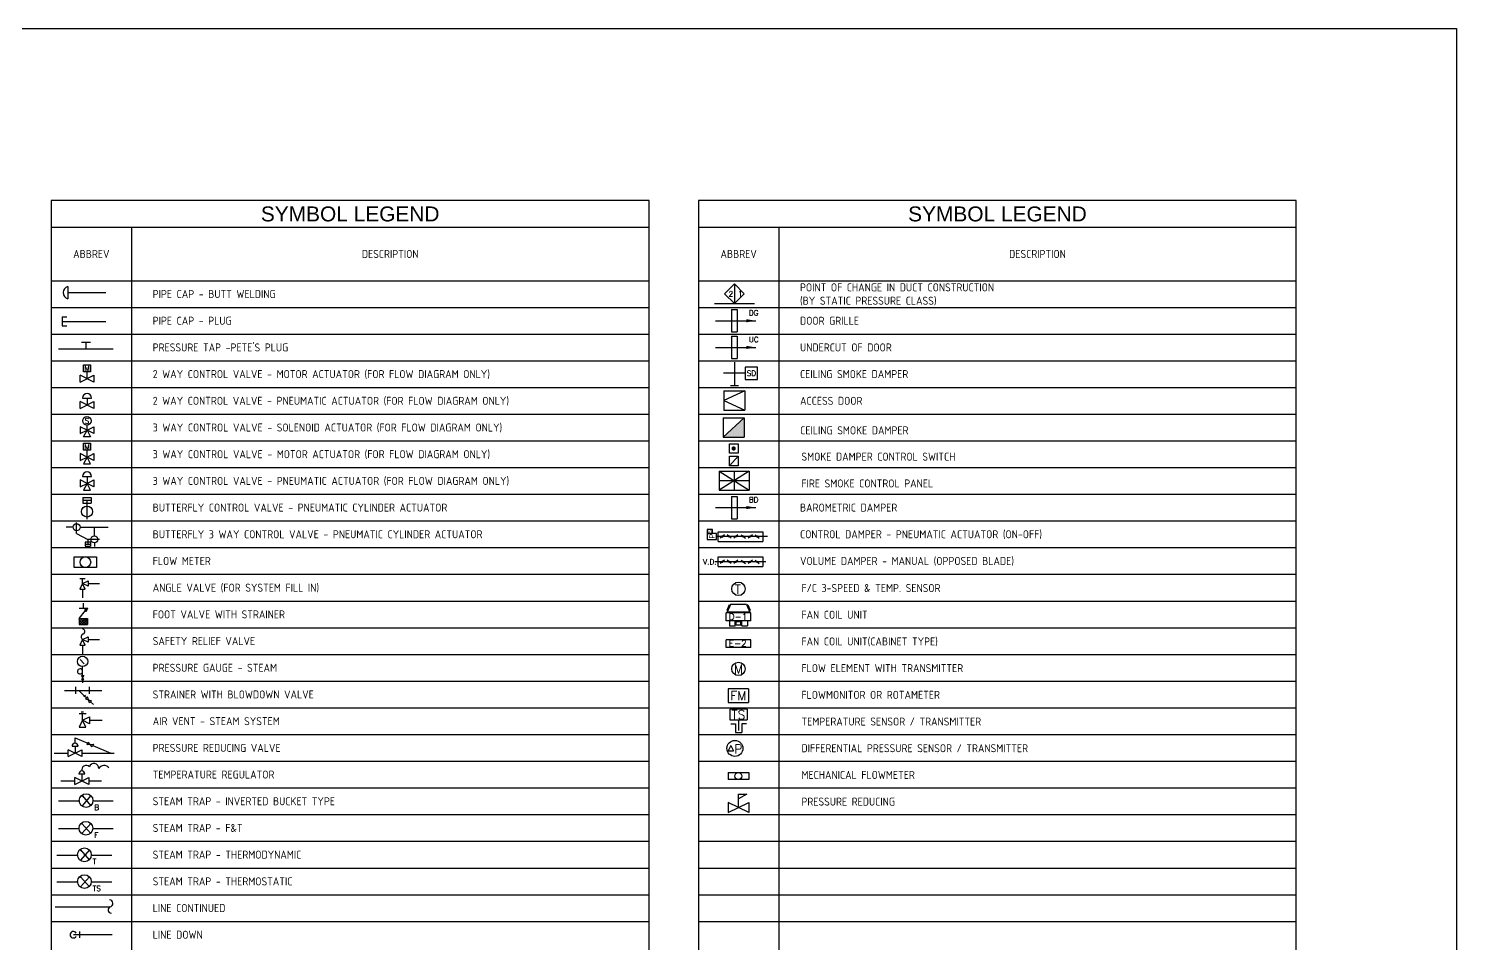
# Model space of a CAD drawing. Extents: x 41366 to 42076, y 84937 to 85507.
# Drawn here: x 41630.4 to 42076.3, y 85221.6 to 85507.1 of the extents above; entities that cross this region are included whole.
import ezdxf
from ezdxf.enums import TextEntityAlignment as Align

# ---------------------------------------------------------------- set-up
doc = ezdxf.new("R2010")
doc.units = 0
doc.header["$LTSCALE"] = 10
doc.linetypes.add('CENTER', pattern=[2, 1.25, -0.25, 0.25, -0.25])
doc.linetypes.add('EHIDDEN', pattern=[3, 2, -1])
for name, color, linetype in [('M-CDUCT-DAPR', 2, 'Continuous'), ('M-CDUCT-TEXT', 4, 'Continuous'), ('M-DETL-EQ', 6, 'Continuous'), ('M-DETL-TEXT', 3, 'Continuous'), ('M-FM-LINE2', 2, 'Continuous'), ('M-FM-LINE3', 3, 'Continuous'), ('M-FM-LINE5', 5, 'Continuous')]:
    doc.layers.add(name, color=color, linetype=linetype)
doc.styles.add('AA-TXT', font='isocp.shx', dxfattribs={"bigfont": 'chineset.shx'})
doc.styles.add('DD-TXT', font='arial.ttf')
doc.styles.add('ROMAND', font='romand', dxfattribs={"height": 5})
doc.styles.add('ROMANS', font='simplex.shx', dxfattribs={"width": 0.8})
doc.styles.add('STDTEXT', font='simplex.shx', dxfattribs={"width": 0.8, "bigfont": 'chineset.shx'})

# ---------------------------------------------------------------- blocks, each defined once
blk = doc.blocks.new('MA20D1')
at = {"linetype": 'ByBlock'}
for p, q in [((-0.5, -0.25), (-0.5, 0.25)), ((-0.5, -0.25), (0.5, 0.25)), ((0.5, -0.25), (-0.5, 0.25)), ((0.5, 0.25), (0.5, -0.25))]:
    blk.add_line(p, q, dxfattribs=at)
blk = doc.blocks.new('TRI', base_point=(3.875, 1.8125))
for p, q in [((3.875, 1.8125), (4, 1.875)), ((4, 1.875), (4, 1.75)), ((4, 1.75), (3.875, 1.8125))]:
    blk.add_line(p, q)
blk = doc.blocks.new('MB22D1')
at = {"linetype": 'ByBlock'}
for p, q in [((-0.25, 0.5), (0.25, 0.5)), ((0, 0), (-0.25, 0.5)), ((0.25, 0.5), (0, 0)), ((0, 0), (-0.25, -0.5)), ((-0.25, -0.5), (0.25, -0.5)), ((0.25, -0.5), (0, 0))]:
    blk.add_line(p, q, dxfattribs=at)
at = {"linetype": 'ByBlock', "xscale": -4, "yscale": 4, "zscale": 4, "rotation": 180}
blk.add_blockref('TRI', (0, 0), dxfattribs=at)
blk = doc.blocks.new('MB20D1')
at = {"linetype": 'ByBlock'}
for p, q in [((0, 0), (0.18, 0.53)), ((0.53, 0.18), (0, 0)), ((0.53, -0.18), (0, 0)), ((0, 0), (0.18, -0.53)), ((0.18, 0.53), (0.53, 0.18)), ((0.18, -0.53), (0.53, -0.18))]:
    blk.add_line(p, q, dxfattribs=at)
blk = doc.blocks.new('*X17')
at = {"color": 0}
for p, q in [((608.62, 597.78), (608.45, 597.94)), ((608.46, 597.9), (608.61, 598.06)), ((608.87, 597.57), (608.48, 597.96)), ((608.49, 597.88), (608.81, 598.2)), ((608.95, 597.55), (608.51, 597.99)), ((608.52, 597.86), (609, 598.34)), ((608.97, 597.58), (608.54, 598.01)), ((608.55, 597.83), (609.2, 598.49)), ((608.58, 597.81), (609.4, 598.63)), ((608.99, 597.62), (608.58, 598.03)), ((608.61, 597.79), (609.38, 598.56)), ((609, 597.66), (608.61, 598.05)), ((608.63, 597.76), (609.35, 598.47)), ((609.02, 597.7), (608.64, 598.08)), ((608.66, 597.74), (609.31, 598.38)), ((609.03, 597.73), (608.67, 598.1)), ((608.69, 597.72), (609.27, 598.29)), ((609.05, 597.77), (608.7, 598.12)), ((608.72, 597.69), (609.23, 598.2)), ((609.06, 597.81), (608.73, 598.14)), ((608.75, 597.67), (609.19, 598.11)), ((609.08, 597.84), (608.76, 598.17)), ((608.78, 597.65), (609.15, 598.02)), ((609.1, 597.88), (608.79, 598.19)), ((608.81, 597.62), (609.11, 597.92)), ((609.11, 597.92), (608.82, 598.21)), ((608.84, 597.6), (609.08, 597.83)), ((609.13, 597.96), (608.85, 598.23)), ((608.87, 597.58), (609.04, 597.74)), ((609.14, 597.99), (608.88, 598.26)), ((608.9, 597.55), (609, 597.65)), ((609.16, 598.03), (608.91, 598.28)), ((608.93, 597.53), (608.96, 597.56)), ((609.17, 598.07), (608.94, 598.3)), ((609.19, 598.11), (608.97, 598.32)), ((609.21, 598.14), (609, 598.34)), ((609.22, 598.18), (609.04, 598.37)), ((609.24, 598.22), (609.07, 598.39)), ((609.25, 598.26), (609.1, 598.41)), ((609.27, 598.29), (609.13, 598.43)), ((609.28, 598.33), (609.16, 598.46)), ((609.3, 598.37), (609.19, 598.48)), ((609.32, 598.4), (609.22, 598.5)), ((609.33, 598.44), (609.25, 598.52)), ((609.35, 598.48), (609.28, 598.55)), ((609.36, 598.52), (609.31, 598.57)), ((609.38, 598.55), (609.34, 598.59)), ((609.39, 598.59), (609.37, 598.61)), ((609.41, 598.63), (609.4, 598.64))]:
    blk.add_line(p, q, dxfattribs=at)
blk = doc.blocks.new('*X16')
at = {"color": 0}
for p, q in [((606.3, 593.93), (607.7, 595.33)), ((606.3, 594.81), (606.82, 595.33)), ((608.02, 593.18), (606.3, 594.89)), ((607.14, 593.18), (606.3, 594.01)), ((606.44, 593.18), (608.58, 595.33)), ((608.9, 593.18), (606.76, 595.33)), ((607.32, 593.18), (609.42, 595.28)), ((609.42, 593.55), (607.64, 595.33)), ((608.2, 593.18), (609.42, 594.39)), ((609.42, 594.43), (608.52, 595.33)), ((609.42, 595.32), (609.41, 595.33)), ((609.09, 593.18), (609.42, 593.51))]:
    blk.add_line(p, q, dxfattribs=at)
blk = doc.blocks.new('MC23DA')
at = {"linetype": 'ByBlock'}
for p, q in [((-0.5, 0.25), (-0.5, -0.25)), ((-0.5, 0.25), (-0.5, 0)), ((-0.5, 0), (-0.5, -0.25)), ((-0.5, 0), (0.5, 0)), ((-0.25, 0), (0.17, -0.42)), ((0.5, 0.25), (0.5, -0.25)), ((0.5, 0.25), (0.5, -0.25)), ((0.11, -0.48), (0.23, -0.36))]:
    blk.add_line(p, q, dxfattribs=at)
blk = doc.blocks.new('STDAUTO')
for p, q in [((-0.22, 0.51), (0.22, 0.51)), ((0, 0.51), (0, 0))]:
    blk.add_line(p, q)
blk.add_arc((0, 0.51), 0.22, 0, 180)

msp = doc.modelspace()

# ---------------------------------------------------------------- linework, layer by layer
at = {"layer": 'DEFPOINTS', "color": 1}
msp.add_lwpolyline([(41365.57, 85507.15), (42076.35, 85507.15), (42076.35, 84936.69), (41365.57, 84936.69)], close=True, dxfattribs=at)
at = {"layer": 'M-CDUCT-DAPR'}
for p, q in [((41861.17, 85348.59), (41845.22, 85348.59)), ((41847.76, 85349.08), (41846.4, 85348.09)), ((41849.86, 85348.04), (41848.57, 85349.13)), ((41851.95, 85349.13), (41850.66, 85348.04)), ((41852.97, 85349.13), (41854.26, 85348.04)), ((41856.45, 85349.13), (41855.16, 85348.04)), ((41857.3, 85349.13), (41858.59, 85348.04)), ((41860.71, 85340.7), (41844.77, 85340.7)), ((41847.76, 85341.19), (41846.4, 85340.2)), ((41849.86, 85340.15), (41848.57, 85341.24)), ((41851.95, 85341.24), (41850.66, 85340.15)), ((41852.97, 85341.24), (41854.26, 85340.15)), ((41856.45, 85341.24), (41855.16, 85340.15)), ((41857.3, 85341.24), (41858.59, 85340.15))]:
    msp.add_line(p, q, dxfattribs=at)
for points in [[(41844.02, 85349.56), (41844.02, 85350.82), (41842.34, 85350.82), (41842.34, 85349.56)], [(41845.22, 85347.61), (41845.22, 85349.56), (41842.34, 85349.56), (41842.34, 85347.61)]]:
    msp.add_lwpolyline(points, close=True, dxfattribs=at)
for centre, start, end in [((41847.08, 85348.59), 90, 270), ((41847.08, 85348.59), 270, 90), ((41849.22, 85348.59), 90, 270), ((41849.22, 85348.59), 270, 90), ((41851.3, 85348.59), 90, 270), ((41851.3, 85348.59), 270, 90), ((41853.61, 85348.59), 90, 270), ((41853.61, 85348.59), 270, 90), ((41855.8, 85348.59), 90, 270), ((41855.8, 85348.59), 270, 90), ((41857.94, 85348.59), 90, 270), ((41857.94, 85348.59), 270, 90), ((41847.08, 85340.7), 90, 270), ((41847.08, 85340.7), 270, 90), ((41849.22, 85340.7), 90, 270), ((41849.22, 85340.7), 270, 90), ((41851.3, 85340.7), 90, 270), ((41851.3, 85340.7), 270, 90), ((41853.61, 85340.7), 90, 270), ((41853.61, 85340.7), 270, 90), ((41855.8, 85340.7), 90, 270), ((41855.8, 85340.7), 270, 90), ((41857.94, 85340.7), 90, 270), ((41857.94, 85340.7), 270, 90)]:
    msp.add_arc(centre, 0.161, start, end, dxfattribs=at)
at = {"layer": 'M-FM-LINE2'}
for p, q in [((41637.5, 85420.12), (41824.17, 85420.12)), ((41839.67, 85420.12), (42026.34, 85420.12)), ((41637.5, 85411.79), (41824.17, 85411.79)), ((41839.67, 85411.79), (42026.34, 85411.79)), ((41637.5, 85403.45), (41824.17, 85403.45)), ((41839.67, 85403.45), (42026.34, 85403.45)), ((41637.5, 85395.12), (41824.17, 85395.12)), ((41839.67, 85395.12), (42026.34, 85395.12)), ((41637.5, 85386.79), (41824.17, 85386.79)), ((41839.67, 85386.79), (42026.34, 85386.79)), ((41637.5, 85378.45), (41824.17, 85378.45)), ((41839.67, 85378.45), (42026.34, 85378.45)), ((41637.5, 85370.12), (41824.17, 85370.12)), ((41839.67, 85370.12), (42026.34, 85370.12)), ((41637.5, 85361.79), (41824.17, 85361.79)), ((41839.67, 85361.79), (42026.34, 85361.79)), ((41637.5, 85353.45), (41824.17, 85353.45)), ((41839.67, 85353.45), (42026.34, 85353.45)), ((41637.5, 85345.12), (41824.17, 85345.12)), ((41839.67, 85345.12), (42026.34, 85345.12)), ((41637.5, 85336.79), (41824.17, 85336.79)), ((41839.67, 85336.79), (42026.34, 85336.79)), ((41637.5, 85328.45), (41824.17, 85328.45)), ((41839.67, 85328.45), (42026.34, 85328.45)), ((41637.5, 85320.12), (41824.17, 85320.12)), ((41839.67, 85320.12), (42026.34, 85320.12)), ((41637.5, 85311.79), (41824.17, 85311.79)), ((41839.67, 85311.79), (42026.34, 85311.79)), ((41637.5, 85303.45), (41824.17, 85303.45)), ((41839.67, 85303.45), (42026.34, 85303.45)), ((41637.5, 85295.12), (41824.17, 85295.12)), ((41839.67, 85295.12), (42026.34, 85295.12)), ((41637.5, 85286.79), (41824.17, 85286.79)), ((41839.67, 85286.79), (42026.34, 85286.79)), ((41637.5, 85278.45), (41824.17, 85278.45)), ((41839.67, 85278.45), (42026.34, 85278.45)), ((41637.5, 85270.12), (41824.17, 85270.12)), ((41839.67, 85270.12), (42026.34, 85270.12)), ((41637.5, 85261.79), (41824.17, 85261.79)), ((41839.67, 85261.79), (42026.34, 85261.79)), ((41637.5, 85253.45), (41824.17, 85253.45)), ((41839.67, 85253.45), (42026.34, 85253.45)), ((41637.5, 85245.12), (41824.17, 85245.12)), ((41839.67, 85245.12), (42026.34, 85245.12)), ((41637.5, 85236.79), (41824.17, 85236.79)), ((41839.67, 85236.79), (42026.34, 85236.79)), ((41637.5, 85228.45), (41824.17, 85228.45)), ((41839.67, 85228.45), (42026.34, 85228.45))]:
    msp.add_line(p, q, dxfattribs=at)
at = {"layer": 'M-FM-LINE3'}
for p, q in [((41642.68, 85426.64), (41642.68, 85422.81)), ((41850.84, 85427.44), (41850.84, 85421.35)), ((41642.68, 85424.72), (41654.5, 85424.72)), ((41844.59, 85421.35), (41857.09, 85421.35)), ((41849.95, 85419.43), (41851.73, 85419.43)), ((41849.95, 85419.43), (41849.95, 85412.47)), ((41851.73, 85419.43), (41851.73, 85412.47)), ((41640.92, 85417.18), (41642.34, 85417.18)), ((41640.92, 85417.18), (41640.92, 85414.32)), ((41640.92, 85415.7), (41654.5, 85415.7)), ((41640.92, 85414.32), (41642.34, 85414.32)), ((41844.98, 85415.95), (41857.53, 85415.95)), ((41646.93, 85409.24), (41649.73, 85409.24)), ((41648.33, 85409.24), (41648.33, 85407.15)), ((41849.95, 85412.47), (41851.73, 85412.47)), ((41849.95, 85411.1), (41851.73, 85411.1)), ((41849.95, 85411.1), (41849.95, 85404.14)), ((41851.73, 85411.1), (41851.73, 85404.14)), ((41639.72, 85407.15), (41656.83, 85407.15)), ((41844.98, 85407.62), (41857.53, 85407.62)), ((41647.6, 85402.17), (41649.75, 85402.17)), ((41647.6, 85400.03), (41647.6, 85402.17)), ((41649.75, 85400.03), (41647.6, 85400.03)), ((41648.67, 85397.89), (41648.67, 85400.03)), ((41649.75, 85402.17), (41649.75, 85400.03)), ((41849.95, 85404.14), (41851.73, 85404.14)), ((41850.84, 85403), (41850.84, 85395.7)), ((41849.58, 85395.7), (41852.11, 85395.7)), ((41647.27, 85391.81), (41650.08, 85391.81)), ((41648.67, 85391.81), (41648.67, 85389.64)), ((41847.58, 85394.03), (41847.58, 85388.03)), ((41847.58, 85394.03), (41854.1, 85394.03)), ((41854.1, 85394.03), (41847.58, 85391.03)), ((41847.58, 85391.03), (41854.1, 85388.03)), ((41854.1, 85394.03), (41854.1, 85388.03)), ((41847.58, 85388.03), (41854.1, 85388.03)), ((41646.53, 85382.88), (41646.53, 85380.74)), ((41648.67, 85381.81), (41646.53, 85382.88)), ((41648.67, 85381.81), (41648.67, 85383.41)), ((41648.67, 85381.81), (41650.82, 85382.88)), ((41650.82, 85382.88), (41650.82, 85380.74)), ((41853.91, 85385.64), (41847.38, 85379.64)), ((41853.91, 85385.64), (41853.91, 85379.64)), ((41646.53, 85380.74), (41648.67, 85381.81)), ((41647.6, 85379.67), (41648.67, 85381.81)), ((41649.75, 85379.67), (41647.6, 85379.67)), ((41647.6, 85375.54), (41647.6, 85377.69)), ((41647.6, 85377.69), (41649.75, 85377.69)), ((41650.82, 85380.74), (41648.67, 85381.81)), ((41648.67, 85381.81), (41649.75, 85379.67)), ((41649.75, 85377.69), (41649.75, 85375.54)), ((41847.38, 85379.64), (41853.91, 85379.64)), ((41649.75, 85375.54), (41647.6, 85375.54)), ((41648.67, 85373.4), (41648.67, 85375.54)), ((41851.97, 85373.63), (41849.26, 85370.68)), ((41855.41, 85369.02), (41855.41, 85363.03)), ((41647.27, 85367.33), (41650.08, 85367.33)), ((41648.67, 85367.33), (41648.67, 85365.17)), ((41647.38, 85360.82), (41647.38, 85359.03)), ((41647.38, 85360.82), (41649.97, 85360.82)), ((41647.38, 85359.96), (41649.97, 85359.96)), ((41648.67, 85359.03), (41648.67, 85359.96)), ((41649.97, 85360.82), (41649.97, 85359.03)), ((41846.08, 85363.03), (41855.41, 85363.03)), ((41849.95, 85361.1), (41851.73, 85361.1)), ((41849.95, 85361.1), (41849.95, 85354.14)), ((41851.73, 85361.1), (41851.73, 85354.14)), ((41647.38, 85359.03), (41649.97, 85359.03)), ((41648.67, 85353.96), (41648.67, 85359.03)), ((41844.98, 85357.62), (41857.53, 85357.62)), ((41644.31, 85351.5), (41642.14, 85351.5)), ((41645.39, 85349.55), (41645.39, 85352.96)), ((41646.48, 85351.5), (41655.24, 85351.5)), ((41650.97, 85348.77), (41650.97, 85351.5)), ((41849.95, 85354.14), (41851.73, 85354.14)), ((41645.39, 85349.55), (41648.93, 85347.69)), ((41648.03, 85346.84), (41648.03, 85345.62)), ((41649.76, 85346.84), (41648.03, 85346.84)), ((41652.5, 85347.69), (41648.93, 85347.69)), ((41648.93, 85347.69), (41648.93, 85346.84)), ((41648.93, 85346.84), (41648.93, 85346.23)), ((41649.76, 85346.84), (41649.76, 85345.62)), ((41650.97, 85346.6), (41650.97, 85345.44)), ((41845.72, 85347.08), (41845.72, 85350.09)), ((41845.72, 85350.09), (41859.7, 85350.09)), ((41845.72, 85347.08), (41859.7, 85347.08)), ((41859.7, 85350.09), (41859.7, 85347.08)), ((41648.03, 85346.23), (41649.76, 85346.23)), ((41648.03, 85345.62), (41649.76, 85345.62)), ((41845.72, 85339.19), (41845.72, 85342.21)), ((41845.72, 85342.21), (41859.7, 85342.21)), ((41859.7, 85342.21), (41859.7, 85339.19)), ((41845.72, 85339.19), (41859.7, 85339.19)), ((41646.37, 85335.5), (41648.11, 85335.5)), ((41647.27, 85333.91), (41647.27, 85335.5)), ((41648.98, 85333.91), (41652.5, 85333.91)), ((41647.27, 85332.19), (41647.27, 85329.48)), ((41646.23, 85326.24), (41648.83, 85326.24)), ((41646.23, 85322.96), (41648.22, 85325.47)), ((41647.53, 85326.24), (41647.53, 85327.83)), ((41648.83, 85326.24), (41648.01, 85325.64)), ((41648.01, 85325.64), (41648.43, 85325.3)), ((41648.83, 85326.24), (41648.43, 85325.3)), ((41848.25, 85322.23), (41848.25, 85324.72)), ((41855.97, 85324.72), (41848.25, 85324.72)), ((41849.18, 85327.23), (41848.45, 85325.55)), ((41848.45, 85325.55), (41848.77, 85325.41)), ((41849.64, 85327.35), (41848.59, 85324.99)), ((41848.59, 85324.72), (41848.59, 85325)), ((41855.63, 85325), (41848.59, 85325)), ((41849.18, 85327.23), (41849.52, 85327.08)), ((41854.57, 85327.35), (41849.64, 85327.35)), ((41854.57, 85327.35), (41855.63, 85325)), ((41855.03, 85327.24), (41854.69, 85327.08)), ((41855.03, 85327.24), (41855.76, 85325.56)), ((41855.76, 85325.56), (41855.44, 85325.41)), ((41855.63, 85324.72), (41855.63, 85325)), ((41855.97, 85322.23), (41855.97, 85324.72)), ((41646.23, 85322.96), (41648.83, 85322.96)), ((41646.23, 85322.96), (41646.23, 85321.17)), ((41646.23, 85321.17), (41648.83, 85321.17)), ((41648.83, 85322.96), (41648.83, 85321.17)), ((41855.97, 85322.23), (41848.25, 85322.23)), ((41849.34, 85322.23), (41849.34, 85320.66)), ((41851.03, 85320.66), (41849.34, 85320.66)), ((41851.03, 85320.66), (41851.03, 85322.23)), ((41851.41, 85320.97), (41851.41, 85322.03)), ((41851.41, 85322.03), (41852.81, 85322.03)), ((41852.81, 85320.97), (41851.41, 85320.97)), ((41852.81, 85320.97), (41852.81, 85322.03)), ((41853.19, 85320.67), (41853.19, 85322.23)), ((41853.19, 85320.67), (41854.89, 85320.67)), ((41854.89, 85322.23), (41854.89, 85320.67)), ((41648.98, 85316.44), (41652.5, 85316.44)), ((41848.25, 85313.9), (41848.25, 85316.39)), ((41855.97, 85316.39), (41848.25, 85316.39)), ((41855.97, 85313.9), (41855.97, 85316.39)), ((41647.27, 85314.73), (41647.27, 85312.01)), ((41855.97, 85313.9), (41848.25, 85313.9)), ((41646.54, 85310.24), (41647.77, 85308.86)), ((41647.26, 85306.44), (41647.26, 85307.98)), ((41647.27, 85305.25), (41647.27, 85306.03)), ((41647.27, 85303.88), (41647.27, 85302.96)), ((41641.65, 85300.57), (41645.04, 85300.57)), ((41647.92, 85298.77), (41648.52, 85298.19)), ((41649.33, 85300.57), (41653.33, 85300.57)), ((41848.94, 85301.03), (41848.94, 85296.83)), ((41855.26, 85301.03), (41848.94, 85301.03)), ((41855.26, 85301.03), (41855.26, 85296.83)), ((41646.15, 85293.31), (41648.37, 85293.31)), ((41646.82, 85293.85), (41647.55, 85293.85)), ((41647.26, 85291.23), (41647.26, 85293.31)), ((41649.76, 85297), (41650.65, 85296.13)), ((41848.94, 85296.83), (41855.26, 85296.83)), ((41854.83, 85294.66), (41849.46, 85294.66)), ((41849.46, 85294.66), (41849.46, 85291.32)), ((41854.83, 85294.66), (41854.83, 85291.32)), ((41649.4, 85291.23), (41653.43, 85291.23)), ((41849.46, 85291.32), (41854.83, 85291.32)), ((41849.7, 85290.1), (41851.16, 85290.1)), ((41851.16, 85290.1), (41851.16, 85287.45)), ((41852.14, 85291.32), (41852.14, 85288.05)), ((41853.13, 85290.1), (41853.13, 85287.45)), ((41854.59, 85290.1), (41853.13, 85290.1)), ((41644.92, 85284.07), (41644.92, 85285.76)), ((41644.92, 85285.76), (41648.88, 85284.05)), ((41851.16, 85287.45), (41853.13, 85287.45)), ((41638.43, 85280.96), (41642.78, 85280.96)), ((41647.07, 85280.96), (41657.09, 85280.96)), ((41650.46, 85283.37), (41656.04, 85280.96)), ((41849.75, 85283.41), (41848.92, 85281.66)), ((41848.92, 85281.66), (41850.58, 85281.66)), ((41849.75, 85283.41), (41850.58, 85281.66)), ((41640.48, 85272.29), (41644.89, 85272.29)), ((41649.18, 85272.29), (41653.17, 85272.29)), ((41848.89, 85274.92), (41855.32, 85274.92)), ((41848.89, 85274.92), (41848.89, 85272.74)), ((41855.32, 85272.74), (41848.89, 85272.74)), ((41855.32, 85274.92), (41855.32, 85272.74)), ((41639.72, 85266.11), (41646.37, 85266.11)), ((41647.31, 85267.41), (41647.01, 85267.84)), ((41647.13, 85267.7), (41649.89, 85264.52)), ((41649.89, 85267.7), (41647.13, 85264.52)), ((41650.65, 85266.11), (41656.83, 85266.11)), ((41854.76, 85268.2), (41852.1, 85266.7)), ((41852.1, 85268.2), (41854.76, 85268.2)), ((41852.1, 85264.01), (41852.1, 85268.2)), ((41852.1, 85264.01), (41848.89, 85265.61)), ((41848.89, 85265.61), (41848.89, 85262.4)), ((41848.89, 85262.4), (41852.1, 85264.01)), ((41852.1, 85264.01), (41855.32, 85265.61)), ((41855.32, 85262.4), (41852.1, 85264.01)), ((41855.32, 85265.61), (41855.32, 85262.4)), ((41639.72, 85257.47), (41646.31, 85257.47)), ((41647.25, 85258.77), (41646.95, 85259.2)), ((41647.07, 85259.06), (41649.83, 85255.89)), ((41649.83, 85259.06), (41647.07, 85255.89)), ((41650.6, 85257.47), (41656.83, 85257.47)), ((41639.26, 85249.17), (41645.85, 85249.17)), ((41646.79, 85250.46), (41646.49, 85250.9)), ((41646.61, 85250.75), (41649.38, 85247.58)), ((41649.38, 85250.75), (41646.61, 85247.58)), ((41650.14, 85249.17), (41656.37, 85249.17)), ((41639.26, 85240.82), (41645.85, 85240.82)), ((41646.79, 85242.12), (41646.49, 85242.55)), ((41649.38, 85242.41), (41646.61, 85239.24)), ((41646.61, 85242.41), (41649.38, 85239.24)), ((41650.14, 85240.82), (41656.37, 85240.82)), ((41638.74, 85232.97), (41655.85, 85232.97)), ((41656.53, 85224.29), (41644.38, 85224.29)), ((41646.44, 85223.29), (41646.44, 85225.29))]:
    msp.add_line(p, q, dxfattribs=at)
at = {"layer": 'M-FM-LINE3', "linetype": 'CENTER', "ltscale": 4}
msp.add_line((41854.24, 85399.55), (41847.45, 85399.55), dxfattribs=at)
at = {"layer": 'M-FM-LINE3', "linetype": 'EHIDDEN'}
for p, q in [((41847.38, 85385.64), (41847.38, 85379.64)), ((41847.38, 85385.64), (41853.91, 85385.64)), ((41846.08, 85369.02), (41846.08, 85363.03)), ((41846.08, 85369.02), (41855.41, 85363.03)), ((41855.41, 85369.02), (41846.08, 85363.03)), ((41846.08, 85369.02), (41855.41, 85369.02)), ((41850.75, 85369.02), (41850.75, 85363.03)), ((41855.41, 85366.02), (41846.08, 85366.02))]:
    msp.add_line(p, q, dxfattribs=at)
at = {"layer": 'M-FM-LINE3'}
for points in [[(41850.84, 85427.44), (41847.79, 85424.39), (41850.84, 85421.35), (41853.89, 85424.39)], [(41854.24, 85401.46), (41854.24, 85397.64), (41858.06, 85397.64), (41858.06, 85401.46)], [(41849.26, 85377.53), (41851.97, 85377.53), (41851.97, 85374.59), (41849.26, 85374.59)], [(41849.26, 85373.63), (41851.97, 85373.63), (41851.97, 85370.68), (41849.26, 85370.68)], [(41644.63, 85342.24), (41651.64, 85342.24), (41651.64, 85338.91), (41644.63, 85338.91)]]:
    msp.add_lwpolyline(points, close=True, dxfattribs=at)
at = {"layer": 'M-FM-LINE3', "const_width": 0.667}
msp.add_lwpolyline([(41850.28, 85376.06, 1), (41850.95, 85376.06, 1)], format="xyb", close=True, dxfattribs=at)
at = {"layer": 'M-FM-LINE3'}
for centre, radius in [((41648.63, 85384.71), 1.31), ((41648.67, 85356.39), 1.72), ((41645.39, 85351.5), 1.09), ((41650.97, 85347.69), 1.09), ((41648.14, 85340.57), 1.66), ((41852.1, 85332.27), 2.1), ((41647.26, 85309.61), 1.63), ((41852.1, 85307.27), 2.1), ((41851, 85282.46), 2.49), ((41852.1, 85273.83), 1.09), ((41648.37, 85266.18), 2.14), ((41648.31, 85257.54), 2.14), ((41647.86, 85249.23), 2.14), ((41647.86, 85240.89), 2.14)]:
    msp.add_circle(centre, radius, dxfattribs=at)
for centre, radius, start, end in [((41643.14, 85424.72), 1.97, 103.6467, 256.3533), ((41648.68, 85391.81), 1.41, 0, 180), ((41648.68, 85367.33), 1.41, 0, 180), ((41647.1, 85318.91), 0.882, 301.5574, 86.7225), ((41647.73, 85317.25), 0.929, 100.1722, 240.284), ((41646.47, 85306.49), 0.8, 27.371, 4.3606), ((41648.4, 85275.73), 1.41, 45.7691, 193.6632), ((41650.83, 85276.2), 1.54, 358.8161, 159.3491), ((41654, 85275.27), 1.86, 36.0367, 150.9539), ((41655.62, 85234.06), 1.11, 281.8707, 87.8577), ((41656.21, 85232.04), 0.996, 111.05, 271.055), ((41644.38, 85224.29), 1, 30, 330)]:
    msp.add_arc(centre, radius, start, end, dxfattribs=at)
msp.add_point((41648.67, 85373.4), dxfattribs=at)
for points in [[(41854.53, 85416.45), (41854.53, 85415.45), (41857.53, 85415.95)], [(41854.53, 85408.12), (41854.53, 85407.12), (41857.53, 85407.62)], [(41853.91, 85385.64), (41847.38, 85379.64), (41853.91, 85379.64)], [(41854.53, 85358.12), (41854.53, 85357.12), (41857.53, 85357.62)]]:
    msp.add_solid(points, dxfattribs=at)
at = {"layer": 'M-FM-LINE5'}
for p, q in [((41637.5, 85453.45), (41637.5, 84995.12)), ((41824.17, 85453.45), (41637.5, 85453.45)), ((41824.17, 84995.12), (41824.17, 85453.45)), ((42026.34, 85453.45), (41839.67, 85453.45)), ((41839.67, 85453.45), (41839.67, 84995.12)), ((42026.34, 84995.12), (42026.34, 85453.45)), ((41637.5, 85445.12), (41824.17, 85445.12)), ((41662.5, 85445.12), (41662.5, 84995.12)), ((41839.67, 85445.12), (42026.34, 85445.12)), ((41864.67, 85445.12), (41864.67, 84995.12)), ((41637.5, 85428.45), (41824.17, 85428.45)), ((41839.67, 85428.45), (42026.34, 85428.45))]:
    msp.add_line(p, q, dxfattribs=at)

# ---------------------------------------------------------------- block references
at = {"layer": 'M-FM-LINE3'}
for name, p, xscale, yscale, zscale in [('MA20D1', (41648.67, 85397.89), 4.286249999999995, 4.286249999999995, 4.286249999999995), ('MA20D1', (41648.67, 85389.64), 4.286249999999995, 4.286249999999995, 4.286249999999995), ('*X17', (41140.98, 84827.37), 0.8333333333333712, 0.8333333333333712, 0.8333333333333712), ('MC23DA', (41647.19, 85300.57), 4.286249999999995, 4.286249999999995, 4.286249999999995), ('STDAUTO', (41644.93, 85280.96), 4.286249999999995, 4.286249999999995, 4.286249999999995), ('MA20D1', (41644.93, 85280.96), 4.286249999999995, 4.286249999999995, 4.286249999999995), ('STDAUTO', (41647.03, 85272.29), 4.286249999999995, 4.286249999999995, 4.286249999999995), ('MA20D1', (41647.03, 85272.29), 4.286249999999995, 4.286249999999995, 4.286249999999995)]:
    msp.add_blockref(name, p, dxfattribs=dict(at, xscale=xscale, yscale=yscale, zscale=zscale))
for name, p, xscale, yscale, zscale, rotation in [('MB22D1', (41648.67, 85373.4), 4.286249999999999, 4.286249999999999, 4.286249999999999, 270.0000022945451), ('MB22D1', (41648.67, 85365.17), 4.286249999999999, 4.286249999999999, 4.286249999999999, 270.0000022945451), ('MB20D1', (41647.27, 85333.91), 3.429000000000032, 3.429000000000032, 3.429000000000032, 315), ('MB20D1', (41647.27, 85316.44), 3.429000000000032, 3.429000000000032, 3.429000000000032, 315), ('MA20D1', (41647.27, 85304.56), 1.371599999999947, 1.371599999999947, 1.371599999999947, 90.00000382424092), ('MA20D1', (41649.14, 85297.6), 1.714499999999946, 1.714499999999946, 1.714499999999946, 316.3499277972372), ('MB20D1', (41647.26, 85291.23), 4.286250000000037, 4.286250000000037, 4.286250000000037, 315), ('MA20D1', (41649.67, 85283.71), 1.714500000000006, 1.714500000000006, 1.714500000000006, 336.6585528316764)]:
    msp.add_blockref(name, p, dxfattribs=dict(at, xscale=xscale, yscale=yscale, zscale=zscale, rotation=rotation))
at = {"layer": 'M-FM-LINE3', "color": 1, "xscale": 0.8333333333333712, "yscale": 0.8333333333333712, "zscale": 0.8333333333333712}
msp.add_blockref('*X16', (41140.98, 84826.85), dxfattribs=at)

# ---------------------------------------------------------------- texts
at = {"layer": 'M-CDUCT-DAPR', "color": 3, "style": 'AA-TXT', "oblique": -180, "text_generation_flag": 6, "width": 0.8}
msp.add_text('S', height=1.25, rotation=270, dxfattribs=at).set_placement((41843.18, 85350.21), align=Align.MIDDLE)
at = {"layer": 'M-CDUCT-TEXT', "color": 3, "style": 'AA-TXT', "oblique": 180, "text_generation_flag": 6}
msp.add_text('P', height=1.67, rotation=270, dxfattribs=at).set_placement((41843.87, 85348.67), align=Align.MIDDLE)
at = {"layer": 'M-DETL-EQ', "style": 'DD-TXT'}
for p in [(41730.84, 85449.29), (41933, 85449.29)]:
    msp.add_text('SYMBOL LEGEND', height=4.6667, dxfattribs=at).set_placement(p, align=Align.MIDDLE)
at = {"layer": 'M-DETL-TEXT', "style": 'AA-TXT'}
for s, p in [('ABBREV', (41650, 85436.79)), ('DESCRIPTION', (41743.34, 85436.79)), ('ABBREV', (41852.17, 85436.79)), ('DESCRIPTION', (41945.5, 85436.79))]:
    msp.add_text(s, height=2.5, dxfattribs=at).set_placement(p, align=Align.MIDDLE)
for s, p in [('POINT OF CHANGE IN DUCT CONSTRUCTION', (41871.34, 85426.37)), ('PIPE CAP - BUTT WELDING', (41669.17, 85424.29)), ('(BY STATIC PRESSURE CLASS)', (41871.34, 85422.2)), ('PIPE CAP - PLUG', (41669.17, 85415.95)), ('DOOR GRILLE', (41871.34, 85415.95)), ("PRESSURE TAP -PETE'S PLUG", (41669.17, 85407.62)), ('UNDERCUT OF DOOR', (41871.34, 85407.62)), ('2 WAY CONTROL VALVE - MOTOR ACTUATOR (FOR FLOW DIAGRAM ONLY)', (41669.17, 85399.29)), ('CEILING SMOKE DAMPER', (41871.34, 85399.29)), ('2 WAY CONTROL VALVE - PNEUMATIC ACTUATOR (FOR FLOW DIAGRAM ONLY)', (41669.17, 85390.95)), ('ACCESS DOOR', (41871.34, 85390.95)), ('3 WAY CONTROL VALVE - SOLENOID ACTUATOR (FOR FLOW DIAGRAM ONLY)', (41669.17, 85382.62)), ('3 WAY CONTROL VALVE - MOTOR ACTUATOR (FOR FLOW DIAGRAM ONLY)', (41669.17, 85374.29)), ('3 WAY CONTROL VALVE - PNEUMATIC ACTUATOR (FOR FLOW DIAGRAM ONLY)', (41669.17, 85365.95)), ('BUTTERFLY CONTROL VALVE - PNEUMATIC CYLINDER ACTUATOR', (41669.17, 85357.62)), ('BAROMETRIC DAMPER', (41871.34, 85357.62)), ('CONTROL DAMPER - PNEUMATIC ACTUATOR (ON-OFF)', (41871.34, 85349.29)), ('BUTTERFLY 3 WAY CONTROL VALVE - PNEUMATIC CYLINDER ACTUATOR', (41669.17, 85349.29)), ('FLOW METER', (41669.17, 85340.95)), ('VOLUME DAMPER - MANUAL (OPPOSED BLADE)', (41871.34, 85340.95)), ('ANGLE VALVE (FOR SYSTEM FILL IN)', (41669.17, 85332.62)), ('FOOT VALVE WITH STRAINER', (41669.17, 85324.29)), ('SAFETY RELIEF VALVE', (41669.17, 85315.95)), ('PRESSURE GAUGE - STEAM', (41669.17, 85307.62)), ('STRAINER WITH BLOWDOWN VALVE', (41669.17, 85299.29)), ('AIR VENT - STEAM SYSTEM', (41669.17, 85290.95)), ('PRESSURE REDUCING VALVE', (41669.17, 85282.62)), ('TEMPERATURE REGULATOR ', (41669.17, 85274.29)), ('STEAM TRAP - INVERTED BUCKET TYPE', (41669.17, 85265.95)), ('STEAM TRAP - F&T', (41669.17, 85257.62)), ('STEAM TRAP - THERMODYNAMIC', (41669.17, 85249.29)), ('STEAM TRAP - THERMOSTATIC', (41669.17, 85240.95)), ('LINE CONTINUED', (41669.17, 85232.62)), ('LINE DOWN', (41669.17, 85224.29))]:
    msp.add_text(s, height=2.5, dxfattribs=at).set_placement(p, align=Align.MIDDLE_LEFT)
for s, p in [('CEILING SMOKE DAMPER', (41871.4, 85380.49)), ('SMOKE DAMPER CONTROL SWITCH', (41871.78, 85372.27)), ('FIRE SMOKE CONTROL PANEL', (41871.78, 85363.91)), ('F/C 3-SPEED & TEMP. SENSOR', (41871.78, 85331.26)), ('FAN COIL UNIT', (41871.78, 85322.92)), ('FAN COIL UNIT(CABINET TYPE)', (41871.78, 85314.59)), ('FLOW ELEMENT WITH TRANSMITTER', (41871.78, 85306.26)), ('FLOWMONITOR OR ROTAMETER', (41871.78, 85297.92)), ('TEMPERATURE SENSOR / TRANSMITTER', (41871.78, 85289.59)), ('DIFFERENTIAL PRESSURE SENSOR / TRANSMITTER', (41871.78, 85281.26)), ('MECHANICAL FLOWMETER', (41871.78, 85272.92)), ('PRESSURE REDUCING', (41871.78, 85264.59))]:
    msp.add_text(s, height=2.5, dxfattribs=at).set_placement(p)
at = {"layer": 'M-FM-LINE3'}
for s, height, style, p in [('2', 1.67, 'STDTEXT', (41849.02, 85423.53)), ('1', 1.67, 'STDTEXT', (41851.97, 85423.53)), ('DG', 1.667, 'STDTEXT', (41855.35, 85417.57)), ('UC', 1.667, 'STDTEXT', (41855.35, 85409.24)), ('BD', 1.667, 'STDTEXT', (41855.35, 85359.24)), ('V.D.', 1.667, 'STDTEXT', (41841.05, 85339.84)), ('T', 2.8, 'ROMAND', (41850.92, 85330.74)), ('B', 1.67, 'STDTEXT', (41650.93, 85263.21)), ('F', 1.67, 'STDTEXT', (41650.87, 85254.57)), ('T', 1.67, 'STDTEXT', (41650.42, 85246.27)), ('TS', 1.667, 'STDTEXT', (41650.42, 85237.92))]:
    msp.add_text(s, height=height, dxfattribs=dict(at, style=style)).set_placement(p)
for s, height, style, p in [('M', 1.67, 'STDTEXT', (41648.67, 85401.1)), ('SD', 1.667, 'STDTEXT', (41856.15, 85399.55)), ('S', 1.67, 'STDTEXT', (41648.63, 85384.71)), ('M', 1.67, 'STDTEXT', (41648.67, 85376.61)), ('M', 2.8, 'ROMAND', (41852.1, 85307.27)), ('FM', 2.8, 'ROMAND', (41852.1, 85298.93)), ('TS', 2.8, 'ROMAND', (41852.1, 85292.95)), ('P', 2.8, 'ROMAND', (41852.1, 85282.27))]:
    msp.add_text(s, height=height, dxfattribs=dict(at, style=style)).set_placement(p, align=Align.MIDDLE)
at = {"layer": 'M-FM-LINE3', "style": 'ROMANS'}
for s, p in [('D-1', (41849.1, 85322.58)), ('E-2', (41849.1, 85314.25))]:
    msp.add_text(s, height=2, rotation=0, dxfattribs=at).set_placement(p)

doc.saveas('drawing.dxf')
